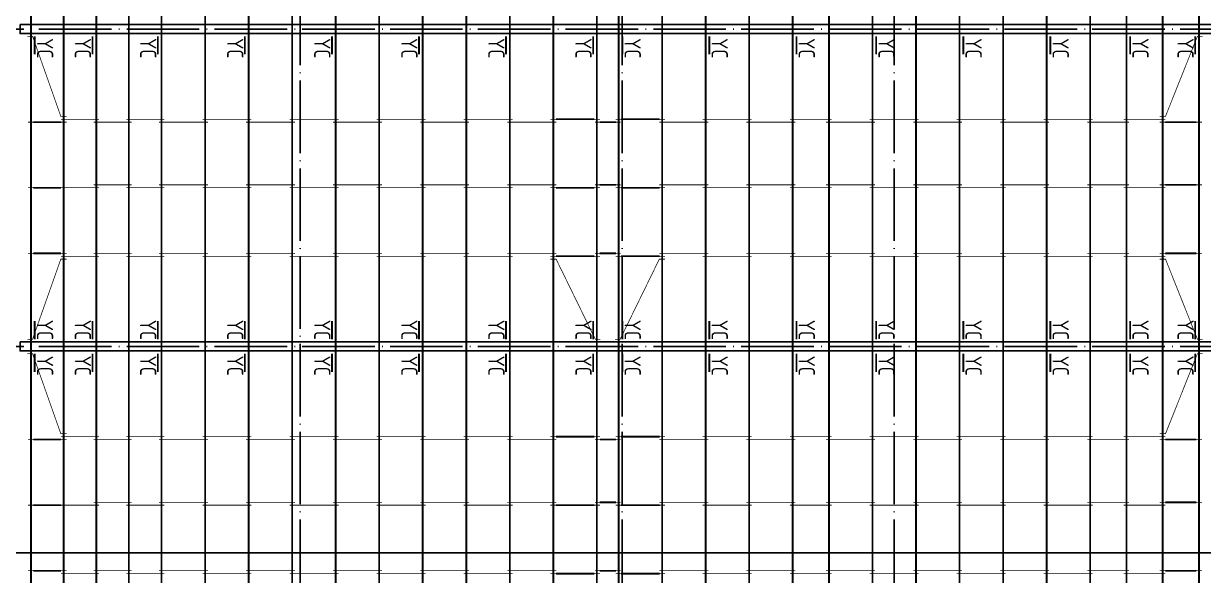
# Model space of a CAD drawing. Extents: x 69728788 to 150676229, y 15322671 to 43663798.
# Drawn here: x 75124246 to 75156773, y 20343024 to 20358235 of the extents above; entities that cross this region are included whole.
import ezdxf

# ---------------------------------------------------------------- set-up
doc = ezdxf.new("R2010")
doc.units = 0
doc.header["$LTSCALE"] = 1000
doc.header["$MEASUREMENT"] = 0
doc.linetypes.add('DOTE', pattern=[2.42, 2, -0.2, 0.02, -0.2])
for name, color, linetype in [('10014', 2, 'CONTINUOUS'), ('DOTE', 251, 'DOTE'), ('PUB_DIM', 3, 'CONTINUOUS'), ('屋面隅撑', 1, 'CONTINUOUS'), ('檩条拉条', 253, 'CONTINUOUS'), ('钢梁', 97, 'CONTINUOUS')]:
    doc.layers.add(name, color=color, linetype=linetype)
doc.styles.add('TSSD_Rein', font='atssdeng.shx', dxfattribs={"width": 0.7, "bigfont": 'atssdchn.shx'})

msp = doc.modelspace()

# ---------------------------------------------------------------- linework, layer by layer
at = {"layer": '10014', "const_width": 50}
for points in [[(75124450.3, 20297085.2), (75124450.3, 20390085.2)], [(75125350.3, 20297085.2), (75125350.3, 20390085.2)], [(75126250.3, 20297085.2), (75126250.3, 20390085.2)], [(75127150.3, 20297085.2), (75127150.3, 20390085.2)], [(75128050.3, 20297085.2), (75128050.3, 20390085.2)], [(75129250.3, 20297085.2), (75129250.3, 20390085.2)], [(75130450.3, 20297085.2), (75130450.3, 20390085.2)], [(75131650.3, 20297085.2), (75131650.3, 20390085.2)], [(75132850.3, 20297085.2), (75132850.3, 20390085.2)], [(75134050.3, 20297085.2), (75134050.3, 20390085.2)], [(75135250.3, 20297085.2), (75135250.3, 20390085.2)], [(75136450.3, 20297085.2), (75136450.3, 20390085.2)], [(75137650.3, 20297085.2), (75137650.3, 20390085.2)], [(75138850.3, 20297085.2), (75138850.3, 20390085.2)], [(75140050.3, 20297085.2), (75140050.3, 20390085.2)], [(75140650.3, 20297085.2), (75140650.3, 20390085.2)], [(75141850.3, 20297085.2), (75141850.3, 20390085.2)], [(75143050.3, 20297085.2), (75143050.3, 20390085.2)], [(75144250.3, 20297085.2), (75144250.3, 20390085.2)], [(75145450.3, 20297085.2), (75145450.3, 20390085.2)], [(75146450.3, 20297085.2), (75146450.3, 20390085.2)], [(75147650.3, 20297085.2), (75147650.3, 20390085.2)], [(75148850.3, 20297085.2), (75148850.3, 20390085.2)], [(75150050.3, 20297085.2), (75150050.3, 20390085.2)], [(75151250.3, 20297085.2), (75151250.3, 20390085.2)], [(75152450.3, 20297085.2), (75152450.3, 20390085.2)], [(75153650.3, 20297085.2), (75153650.3, 20390085.2)], [(75154650.3, 20297085.2), (75154650.3, 20390085.2)], [(75155650.3, 20297085.2), (75155650.3, 20390085.2)], [(75156650.3, 20297085.2), (75156650.3, 20390085.2)]]:
    msp.add_lwpolyline(points, dxfattribs=at)
at = {"layer": 'DOTE'}
for p, q in [((75131875.5, 20296585.2), (75131875.5, 20378735.9)), ((75140750.5, 20296585.2), (75140750.5, 20378725.4)), ((75148250.5, 20296585.2), (75148250.5, 20376808.7)), ((75122250.5, 20358085.2), (75232250.5, 20358085.2)), ((75122250.5, 20349335.2), (75232250.5, 20349335.2))]:
    msp.add_line(p, q, dxfattribs=at)
at = {"layer": 'PUB_DIM'}
msp.add_line((75120982.2, 20343645.3), (75157255.9, 20343645.3), dxfattribs=at)
at = {"layer": '屋面隅撑', "const_width": 50}
for points in [[(75124553.5, 20357885.2), (75124553.5, 20357385.2)], [(75126147.2, 20357885.2), (75126147.2, 20357385.2)], [(75127947.2, 20357885.2), (75127947.2, 20357385.2)], [(75130347.2, 20357885.2), (75130347.2, 20357385.2)], [(75132747.2, 20357885.2), (75132747.2, 20357385.2)], [(75135147.2, 20357885.2), (75135147.2, 20357385.2)], [(75137547.2, 20357885.2), (75137547.2, 20357385.2)], [(75139947.2, 20357885.2), (75139947.2, 20357385.2)], [(75140753.5, 20357885.2), (75140753.5, 20357385.2)], [(75143153.5, 20357885.2), (75143153.5, 20357385.2)], [(75145553.5, 20357885.2), (75145553.5, 20357385.2)], [(75147753.5, 20357885.2), (75147753.5, 20357385.2)], [(75150153.5, 20357885.2), (75150153.5, 20357385.2)], [(75152553.5, 20357885.2), (75152553.5, 20357385.2)], [(75154753.5, 20357885.2), (75154753.5, 20357385.2)], [(75156547.2, 20357885.2), (75156547.2, 20357385.2)], [(75124553.5, 20349535.2), (75124553.5, 20350035.2)], [(75126147.2, 20349535.2), (75126147.2, 20350035.2)], [(75127947.2, 20349535.2), (75127947.2, 20350035.2)], [(75130347.2, 20349535.2), (75130347.2, 20350035.2)], [(75132747.2, 20349535.2), (75132747.2, 20350035.2)], [(75135147.2, 20349535.2), (75135147.2, 20350035.2)], [(75137547.2, 20349535.2), (75137547.2, 20350035.2)], [(75139947.2, 20349535.2), (75139947.2, 20350035.2)], [(75140753.5, 20349535.2), (75140753.5, 20350035.2)], [(75143153.5, 20349535.2), (75143153.5, 20350035.2)], [(75145553.5, 20349535.2), (75145553.5, 20350035.2)], [(75147753.5, 20349535.2), (75147753.5, 20350035.2)], [(75150153.5, 20349535.2), (75150153.5, 20350035.2)], [(75152553.5, 20349535.2), (75152553.5, 20350035.2)], [(75154753.5, 20349535.2), (75154753.5, 20350035.2)], [(75156547.2, 20349535.2), (75156547.2, 20350035.2)], [(75124553.5, 20349135.2), (75124553.5, 20348635.2)], [(75126147.2, 20349135.2), (75126147.2, 20348635.2)], [(75127947.2, 20349135.2), (75127947.2, 20348635.2)], [(75130347.2, 20349135.2), (75130347.2, 20348635.2)], [(75132747.2, 20349135.2), (75132747.2, 20348635.2)], [(75135147.2, 20349135.2), (75135147.2, 20348635.2)], [(75137547.2, 20349135.2), (75137547.2, 20348635.2)], [(75139947.2, 20349135.2), (75139947.2, 20348635.2)], [(75140753.5, 20349135.2), (75140753.5, 20348635.2)], [(75143153.5, 20349135.2), (75143153.5, 20348635.2)], [(75145553.5, 20349135.2), (75145553.5, 20348635.2)], [(75147753.5, 20349135.2), (75147753.5, 20348635.2)], [(75150153.5, 20349135.2), (75150153.5, 20348635.2)], [(75152553.5, 20349135.2), (75152553.5, 20348635.2)], [(75154753.5, 20349135.2), (75154753.5, 20348635.2)], [(75156547.2, 20349135.2), (75156547.2, 20348635.2)]]:
    msp.add_lwpolyline(points, dxfattribs=at)
at = {"layer": '檩条拉条', "color": 1}
for points, const_width in [([(75124352.4, 20357885.2), (75124493.2, 20357885.2), (75125272.7, 20355678.6), (75125429.4, 20355678.6)], 20), ([(75156748.3, 20357885.2), (75156607.5, 20357885.2), (75155728, 20355678.6), (75155571.3, 20355678.6)], 20), ([(75125429.4, 20355518.6), (75124365.7, 20355518.6)], 20), ([(75124519.3, 20355518.6), (75125279.1, 20355518.6)], 50), ([(75126329, 20355598.6), (75125280.9, 20355598.6)], 20), ([(75127229, 20355518.6), (75126180.9, 20355518.6)], 20), ([(75128129, 20355598.6), (75127080.9, 20355598.6)], 20), ([(75129329, 20355518.6), (75127980.9, 20355518.6)], 20), ([(75130529, 20355598.6), (75129180.9, 20355598.6)], 20), ([(75131729, 20355518.6), (75130380.9, 20355518.6)], 20), ([(75132929, 20355598.6), (75131580.9, 20355598.6)], 20), ([(75134129, 20355518.6), (75132780.9, 20355518.6)], 20), ([(75135329, 20355598.6), (75133980.9, 20355598.6)], 20), ([(75136529, 20355518.6), (75135180.9, 20355518.6)], 20), ([(75137729, 20355598.6), (75136380.9, 20355598.6)], 20), ([(75138929, 20355518.6), (75137580.9, 20355518.6)], 20), ([(75138771.3, 20355598.6), (75140135, 20355598.6)], 20), ([(75139981.3, 20355598.6), (75138921.6, 20355598.6)], 50), ([(75140699.5, 20355518.6), (75139996.5, 20355518.6)], 20), ([(75140699.5, 20355518.6), (75139996.5, 20355518.6)], 20), ([(75140699.5, 20355518.6), (75139996.5, 20355518.6)], 20), ([(75140001.2, 20355518.6), (75140704.2, 20355518.6)], 20), ([(75140001.2, 20355518.6), (75140704.2, 20355518.6)], 20), ([(75140576.1, 20355518.6), (75140137.9, 20355518.6)], 50), ([(75141929.4, 20355598.6), (75140565.7, 20355598.6)], 20), ([(75140719.3, 20355598.6), (75141779.1, 20355598.6)], 50), ([(75141771.7, 20355518.6), (75143119.8, 20355518.6)], 20), ([(75142971.7, 20355598.6), (75144319.8, 20355598.6)], 20), ([(75144171.7, 20355518.6), (75145519.8, 20355518.6)], 20), ([(75145371.7, 20355598.6), (75146519.8, 20355598.6)], 20), ([(75146371.7, 20355518.6), (75147719.8, 20355518.6)], 20), ([(75147571.7, 20355598.6), (75148919.8, 20355598.6)], 20), ([(75148771.7, 20355518.6), (75150119.8, 20355518.6)], 20), ([(75149971.7, 20355598.6), (75151319.8, 20355598.6)], 20), ([(75151171.7, 20355518.6), (75152519.8, 20355518.6)], 20), ([(75152371.7, 20355598.6), (75153719.8, 20355598.6)], 20), ([(75153571.7, 20355518.6), (75154719.8, 20355518.6)], 20), ([(75154571.7, 20355598.6), (75155719.8, 20355598.6)], 20), ([(75155571.3, 20355518.6), (75156735, 20355518.6)], 20), ([(75156581.3, 20355518.6), (75155721.6, 20355518.6)], 50), ([(75125429.4, 20353710.2), (75124365.7, 20353710.2)], 20), ([(75124519.3, 20353710.2), (75125279.1, 20353710.2)], 50), ([(75126329, 20353710.2), (75125280.9, 20353710.2)], 20), ([(75127229, 20353790.2), (75126180.9, 20353790.2)], 20), ([(75128129, 20353710.2), (75127080.9, 20353710.2)], 20), ([(75129329, 20353790.2), (75127980.9, 20353790.2)], 20), ([(75130529, 20353710.2), (75129180.9, 20353710.2)], 20), ([(75131729, 20353790.2), (75130380.9, 20353790.2)], 20), ([(75132929, 20353710.2), (75131580.9, 20353710.2)], 20), ([(75134129, 20353790.2), (75132780.9, 20353790.2)], 20), ([(75135329, 20353710.2), (75133980.9, 20353710.2)], 20), ([(75136529, 20353790.2), (75135180.9, 20353790.2)], 20), ([(75137729, 20353710.2), (75136380.9, 20353710.2)], 20), ([(75138929, 20353790.2), (75137580.9, 20353790.2)], 20), ([(75138771.3, 20353710.2), (75140135, 20353710.2)], 20), ([(75139981.3, 20353710.2), (75138921.6, 20353710.2)], 50), ([(75140699.5, 20353790.2), (75139996.5, 20353790.2)], 20), ([(75140699.5, 20353790.2), (75139996.5, 20353790.2)], 20), ([(75140001.2, 20353790.2), (75140704.2, 20353790.2)], 20), ([(75140124.6, 20353790.2), (75140562.8, 20353790.2)], 50), ([(75140124.6, 20353790.2), (75140562.8, 20353790.2)], 50), ([(75140124.6, 20353790.2), (75140562.8, 20353790.2)], 50), ([(75140576.1, 20353790.2), (75140137.9, 20353790.2)], 50), ([(75140576.1, 20353790.2), (75140137.9, 20353790.2)], 50), ([(75141929.4, 20353710.2), (75140565.7, 20353710.2)], 20), ([(75140719.3, 20353710.2), (75141779.1, 20353710.2)], 50), ([(75141771.7, 20353790.2), (75143119.8, 20353790.2)], 20), ([(75142971.7, 20353710.2), (75144319.8, 20353710.2)], 20), ([(75144171.7, 20353790.2), (75145519.8, 20353790.2)], 20), ([(75145371.7, 20353710.2), (75146519.8, 20353710.2)], 20), ([(75146371.7, 20353790.2), (75147719.8, 20353790.2)], 20), ([(75147571.7, 20353710.2), (75148919.8, 20353710.2)], 20), ([(75148771.7, 20353790.2), (75150119.8, 20353790.2)], 20), ([(75149971.7, 20353710.2), (75151319.8, 20353710.2)], 20), ([(75151171.7, 20353790.2), (75152519.8, 20353790.2)], 20), ([(75152371.7, 20353710.2), (75153719.8, 20353710.2)], 20), ([(75153571.7, 20353790.2), (75154719.8, 20353790.2)], 20), ([(75154571.7, 20353710.2), (75155719.8, 20353710.2)], 20), ([(75155571.3, 20353790.2), (75156735, 20353790.2)], 20), ([(75156581.3, 20353790.2), (75155721.6, 20353790.2)], 50), ([(75124352.4, 20349535.2), (75124493.2, 20349535.2), (75125272.7, 20351741.8), (75125429.4, 20351741.8)], 20), ([(75125429.4, 20351901.8), (75124365.7, 20351901.8)], 20), ([(75124519.3, 20351901.8), (75125279.1, 20351901.8)], 50), ([(75126329, 20351821.8), (75125280.9, 20351821.8)], 20), ([(75127229, 20351901.8), (75126180.9, 20351901.8)], 20), ([(75128129, 20351821.8), (75127080.9, 20351821.8)], 20), ([(75129329, 20351901.8), (75127980.9, 20351901.8)], 20), ([(75130529, 20351821.8), (75129180.9, 20351821.8)], 20), ([(75131729, 20351901.8), (75130380.9, 20351901.8)], 20), ([(75132929, 20351821.8), (75131580.9, 20351821.8)], 20), ([(75134129, 20351901.8), (75132780.9, 20351901.8)], 20), ([(75135329, 20351821.8), (75133980.9, 20351821.8)], 20), ([(75136529, 20351901.8), (75135180.9, 20351901.8)], 20), ([(75137729, 20351821.8), (75136380.9, 20351821.8)], 20), ([(75138929, 20351901.8), (75137580.9, 20351901.8)], 20), ([(75138771.3, 20351821.8), (75140135, 20351821.8)], 20), ([(75140148.3, 20349535.2), (75140007.5, 20349535.2), (75138928, 20351741.8), (75138771.3, 20351741.8)], 20), ([(75139981.3, 20351821.8), (75138921.6, 20351821.8)], 50), ([(75140699.5, 20351901.8), (75139996.5, 20351901.8)], 20), ([(75140699.5, 20351901.8), (75139996.5, 20351901.8)], 20), ([(75140001.2, 20351901.8), (75140704.2, 20351901.8)], 20), ([(75140124.6, 20351901.8), (75140562.8, 20351901.8)], 50), ([(75140124.6, 20351901.8), (75140562.8, 20351901.8)], 50), ([(75140124.6, 20351901.8), (75140562.8, 20351901.8)], 50), ([(75140576.1, 20351901.8), (75140137.9, 20351901.8)], 50), ([(75140576.1, 20351901.8), (75140137.9, 20351901.8)], 50), ([(75140552.4, 20349535.2), (75140693.2, 20349535.2), (75141772.7, 20351741.8), (75141929.4, 20351741.8)], 20), ([(75141929.4, 20351821.8), (75140565.7, 20351821.8)], 20), ([(75140719.3, 20351821.8), (75141779.1, 20351821.8)], 50), ([(75141771.7, 20351901.8), (75143119.8, 20351901.8)], 20), ([(75142971.7, 20351821.8), (75144319.8, 20351821.8)], 20), ([(75144171.7, 20351901.8), (75145519.8, 20351901.8)], 20), ([(75145371.7, 20351821.8), (75146519.8, 20351821.8)], 20), ([(75146371.7, 20351901.8), (75147719.8, 20351901.8)], 20), ([(75147571.7, 20351821.8), (75148919.8, 20351821.8)], 20), ([(75148771.7, 20351901.8), (75150119.8, 20351901.8)], 20), ([(75149971.7, 20351821.8), (75151319.8, 20351821.8)], 20), ([(75151171.7, 20351901.8), (75152519.8, 20351901.8)], 20), ([(75152371.7, 20351821.8), (75153719.8, 20351821.8)], 20), ([(75153571.7, 20351901.8), (75154719.8, 20351901.8)], 20), ([(75154571.7, 20351821.8), (75155719.8, 20351821.8)], 20), ([(75155571.3, 20351901.8), (75156735, 20351901.8)], 20), ([(75156748.3, 20349535.2), (75156607.5, 20349535.2), (75155728, 20351741.8), (75155571.3, 20351741.8)], 20), ([(75156581.3, 20351901.8), (75155721.6, 20351901.8)], 50), ([(75124352.4, 20349135.2), (75124493.2, 20349135.2), (75125272.7, 20346928.6), (75125429.4, 20346928.6)], 20), ([(75156748.3, 20349135.2), (75156607.5, 20349135.2), (75155728, 20346928.6), (75155571.3, 20346928.6)], 20), ([(75125429.4, 20346768.6), (75124365.7, 20346768.6)], 20), ([(75124519.3, 20346768.6), (75125279.1, 20346768.6)], 50), ([(75126329, 20346848.6), (75125280.9, 20346848.6)], 20), ([(75127229, 20346768.6), (75126180.9, 20346768.6)], 20), ([(75128129, 20346848.6), (75127080.9, 20346848.6)], 20), ([(75129329, 20346768.6), (75127980.9, 20346768.6)], 20), ([(75130529, 20346848.6), (75129180.9, 20346848.6)], 20), ([(75131729, 20346768.6), (75130380.9, 20346768.6)], 20), ([(75132929, 20346848.6), (75131580.9, 20346848.6)], 20), ([(75134129, 20346768.6), (75132780.9, 20346768.6)], 20), ([(75135329, 20346848.6), (75133980.9, 20346848.6)], 20), ([(75136529, 20346768.6), (75135180.9, 20346768.6)], 20), ([(75137729, 20346848.6), (75136380.9, 20346848.6)], 20), ([(75138929, 20346768.6), (75137580.9, 20346768.6)], 20), ([(75138771.3, 20346848.6), (75140135, 20346848.6)], 20), ([(75139981.3, 20346848.6), (75138921.6, 20346848.6)], 50), ([(75140699.5, 20346768.6), (75139996.5, 20346768.6)], 20), ([(75140699.5, 20346768.6), (75139996.5, 20346768.6)], 20), ([(75140699.5, 20346768.6), (75139996.5, 20346768.6)], 20), ([(75140001.2, 20346768.6), (75140704.2, 20346768.6)], 20), ([(75140001.2, 20346768.6), (75140704.2, 20346768.6)], 20), ([(75140576.1, 20346768.6), (75140137.9, 20346768.6)], 50), ([(75141929.4, 20346848.6), (75140565.7, 20346848.6)], 20), ([(75140719.3, 20346848.6), (75141779.1, 20346848.6)], 50), ([(75141771.7, 20346768.6), (75143119.8, 20346768.6)], 20), ([(75142971.7, 20346848.6), (75144319.8, 20346848.6)], 20), ([(75144171.7, 20346768.6), (75145519.8, 20346768.6)], 20), ([(75145371.7, 20346848.6), (75146519.8, 20346848.6)], 20), ([(75146371.7, 20346768.6), (75147719.8, 20346768.6)], 20), ([(75147571.7, 20346848.6), (75148919.8, 20346848.6)], 20), ([(75148771.7, 20346768.6), (75150119.8, 20346768.6)], 20), ([(75149971.7, 20346848.6), (75151319.8, 20346848.6)], 20), ([(75151171.7, 20346768.6), (75152519.8, 20346768.6)], 20), ([(75152371.7, 20346848.6), (75153719.8, 20346848.6)], 20), ([(75153571.7, 20346768.6), (75154719.8, 20346768.6)], 20), ([(75154571.7, 20346848.6), (75155719.8, 20346848.6)], 20), ([(75155571.3, 20346768.6), (75156735, 20346768.6)], 20), ([(75156581.3, 20346768.6), (75155721.6, 20346768.6)], 50), ([(75125429.4, 20344960.2), (75124365.7, 20344960.2)], 20), ([(75124519.3, 20344960.2), (75125279.1, 20344960.2)], 50), ([(75126329, 20344960.2), (75125280.9, 20344960.2)], 20), ([(75127229, 20345040.2), (75126180.9, 20345040.2)], 20), ([(75128129, 20344960.2), (75127080.9, 20344960.2)], 20), ([(75129329, 20345040.2), (75127980.9, 20345040.2)], 20), ([(75130529, 20344960.2), (75129180.9, 20344960.2)], 20), ([(75131729, 20345040.2), (75130380.9, 20345040.2)], 20), ([(75132929, 20344960.2), (75131580.9, 20344960.2)], 20), ([(75134129, 20345040.2), (75132780.9, 20345040.2)], 20), ([(75135329, 20344960.2), (75133980.9, 20344960.2)], 20), ([(75136529, 20345040.2), (75135180.9, 20345040.2)], 20), ([(75137729, 20344960.2), (75136380.9, 20344960.2)], 20), ([(75138929, 20345040.2), (75137580.9, 20345040.2)], 20), ([(75138771.3, 20344960.2), (75140135, 20344960.2)], 20), ([(75139981.3, 20344960.2), (75138921.6, 20344960.2)], 50), ([(75140699.5, 20345040.2), (75139996.5, 20345040.2)], 20), ([(75140699.5, 20345040.2), (75139996.5, 20345040.2)], 20), ([(75140001.2, 20345040.2), (75140704.2, 20345040.2)], 20), ([(75140124.6, 20345040.2), (75140562.8, 20345040.2)], 50), ([(75140124.6, 20345040.2), (75140562.8, 20345040.2)], 50), ([(75140124.6, 20345040.2), (75140562.8, 20345040.2)], 50), ([(75140576.1, 20345040.2), (75140137.9, 20345040.2)], 50), ([(75140576.1, 20345040.2), (75140137.9, 20345040.2)], 50), ([(75141929.4, 20344960.2), (75140565.7, 20344960.2)], 20), ([(75140719.3, 20344960.2), (75141779.1, 20344960.2)], 50), ([(75141771.7, 20345040.2), (75143119.8, 20345040.2)], 20), ([(75142971.7, 20344960.2), (75144319.8, 20344960.2)], 20), ([(75144171.7, 20345040.2), (75145519.8, 20345040.2)], 20), ([(75145371.7, 20344960.2), (75146519.8, 20344960.2)], 20), ([(75146371.7, 20345040.2), (75147719.8, 20345040.2)], 20), ([(75147571.7, 20344960.2), (75148919.8, 20344960.2)], 20), ([(75148771.7, 20345040.2), (75150119.8, 20345040.2)], 20), ([(75149971.7, 20344960.2), (75151319.8, 20344960.2)], 20), ([(75151171.7, 20345040.2), (75152519.8, 20345040.2)], 20), ([(75152371.7, 20344960.2), (75153719.8, 20344960.2)], 20), ([(75153571.7, 20345040.2), (75154719.8, 20345040.2)], 20), ([(75154571.7, 20344960.2), (75155719.8, 20344960.2)], 20), ([(75155571.3, 20345040.2), (75156735, 20345040.2)], 20), ([(75156581.3, 20345040.2), (75155721.6, 20345040.2)], 50), ([(75125429.4, 20343151.8), (75124365.7, 20343151.8)], 20), ([(75124519.3, 20343151.8), (75125279.1, 20343151.8)], 50), ([(75127229, 20343151.8), (75126180.9, 20343151.8)], 20), ([(75129329, 20343151.8), (75127980.9, 20343151.8)], 20), ([(75131729, 20343151.8), (75130380.9, 20343151.8)], 20), ([(75134129, 20343151.8), (75132780.9, 20343151.8)], 20), ([(75136529, 20343151.8), (75135180.9, 20343151.8)], 20), ([(75138929, 20343151.8), (75137580.9, 20343151.8)], 20), ([(75140699.5, 20343151.8), (75139996.5, 20343151.8)], 20), ([(75140699.5, 20343151.8), (75139996.5, 20343151.8)], 20), ([(75140001.2, 20343151.8), (75140704.2, 20343151.8)], 20), ([(75140124.6, 20343151.8), (75140562.8, 20343151.8)], 50), ([(75140124.6, 20343151.8), (75140562.8, 20343151.8)], 50), ([(75140124.6, 20343151.8), (75140562.8, 20343151.8)], 50), ([(75140576.1, 20343151.8), (75140137.9, 20343151.8)], 50), ([(75140576.1, 20343151.8), (75140137.9, 20343151.8)], 50), ([(75141771.7, 20343151.8), (75143119.8, 20343151.8)], 20), ([(75144171.7, 20343151.8), (75145519.8, 20343151.8)], 20), ([(75146371.7, 20343151.8), (75147719.8, 20343151.8)], 20), ([(75148771.7, 20343151.8), (75150119.8, 20343151.8)], 20), ([(75151171.7, 20343151.8), (75152519.8, 20343151.8)], 20), ([(75153571.7, 20343151.8), (75154719.8, 20343151.8)], 20), ([(75155571.3, 20343151.8), (75156735, 20343151.8)], 20), ([(75156581.3, 20343151.8), (75155721.6, 20343151.8)], 50), ([(75126329, 20343071.8), (75125280.9, 20343071.8)], 20), ([(75128129, 20343071.8), (75127080.9, 20343071.8)], 20), ([(75130529, 20343071.8), (75129180.9, 20343071.8)], 20), ([(75132929, 20343071.8), (75131580.9, 20343071.8)], 20), ([(75135329, 20343071.8), (75133980.9, 20343071.8)], 20), ([(75137729, 20343071.8), (75136380.9, 20343071.8)], 20), ([(75138771.3, 20343071.8), (75140135, 20343071.8)], 20), ([(75139981.3, 20343071.8), (75138921.6, 20343071.8)], 50), ([(75141929.4, 20343071.8), (75140565.7, 20343071.8)], 20), ([(75140719.3, 20343071.8), (75141779.1, 20343071.8)], 50), ([(75142971.7, 20343071.8), (75144319.8, 20343071.8)], 20), ([(75145371.7, 20343071.8), (75146519.8, 20343071.8)], 20), ([(75147571.7, 20343071.8), (75148919.8, 20343071.8)], 20), ([(75149971.7, 20343071.8), (75151319.8, 20343071.8)], 20), ([(75152371.7, 20343071.8), (75153719.8, 20343071.8)], 20), ([(75154571.7, 20343071.8), (75155719.8, 20343071.8)], 20)]:
    msp.add_lwpolyline(points, dxfattribs=dict(at, const_width=const_width))
at = {"layer": '钢梁'}
for points in [[(75124150.5, 20358210.2), (75195850.5, 20358210.2), (75195850.5, 20357960.2), (75124150.5, 20357960.2)], [(75124150.5, 20349460.2), (75195850.5, 20349460.2), (75195850.5, 20349210.2), (75124150.5, 20349210.2)]]:
    msp.add_lwpolyline(points, close=True, dxfattribs=at)

# ---------------------------------------------------------------- texts
at = {"layer": '屋面隅撑', "color": 3, "style": 'TSSD_Rein', "width": 0.8}
for p in [(75124612.1, 20357833.6), (75125655.9, 20357833.6), (75127455.9, 20357833.6), (75129855.9, 20357833.6), (75132255.9, 20357833.6), (75134655.9, 20357833.6), (75137055.9, 20357833.6), (75139455.9, 20357833.6), (75140812.1, 20357833.6), (75143212.1, 20357833.6), (75145612.1, 20357833.6), (75147812.1, 20357833.6), (75150212.1, 20357833.6), (75152612.1, 20357833.6), (75154812.1, 20357833.6), (75156055.9, 20357833.6), (75124612.1, 20350071.3), (75125655.9, 20350071.3), (75127455.9, 20350071.3), (75129855.9, 20350071.3), (75132255.9, 20350071.3), (75134655.9, 20350071.3), (75137055.9, 20350071.3), (75139455.9, 20350071.3), (75140812.1, 20350071.3), (75143212.1, 20350071.3), (75145612.1, 20350071.3), (75147812.1, 20350071.3), (75150212.1, 20350071.3), (75152612.1, 20350071.3), (75154812.1, 20350071.3), (75156055.9, 20350071.3), (75124612.1, 20349083.6), (75125655.9, 20349083.6), (75127455.9, 20349083.6), (75129855.9, 20349083.6), (75132255.9, 20349083.6), (75134655.9, 20349083.6), (75137055.9, 20349083.6), (75139455.9, 20349083.6), (75140812.1, 20349083.6), (75143212.1, 20349083.6), (75145612.1, 20349083.6), (75147812.1, 20349083.6), (75150212.1, 20349083.6), (75152612.1, 20349083.6), (75154812.1, 20349083.6), (75156055.9, 20349083.6)]:
    msp.add_text('YC', height=450, rotation=270, dxfattribs=at).set_placement(p)

doc.saveas('drawing.dxf')
